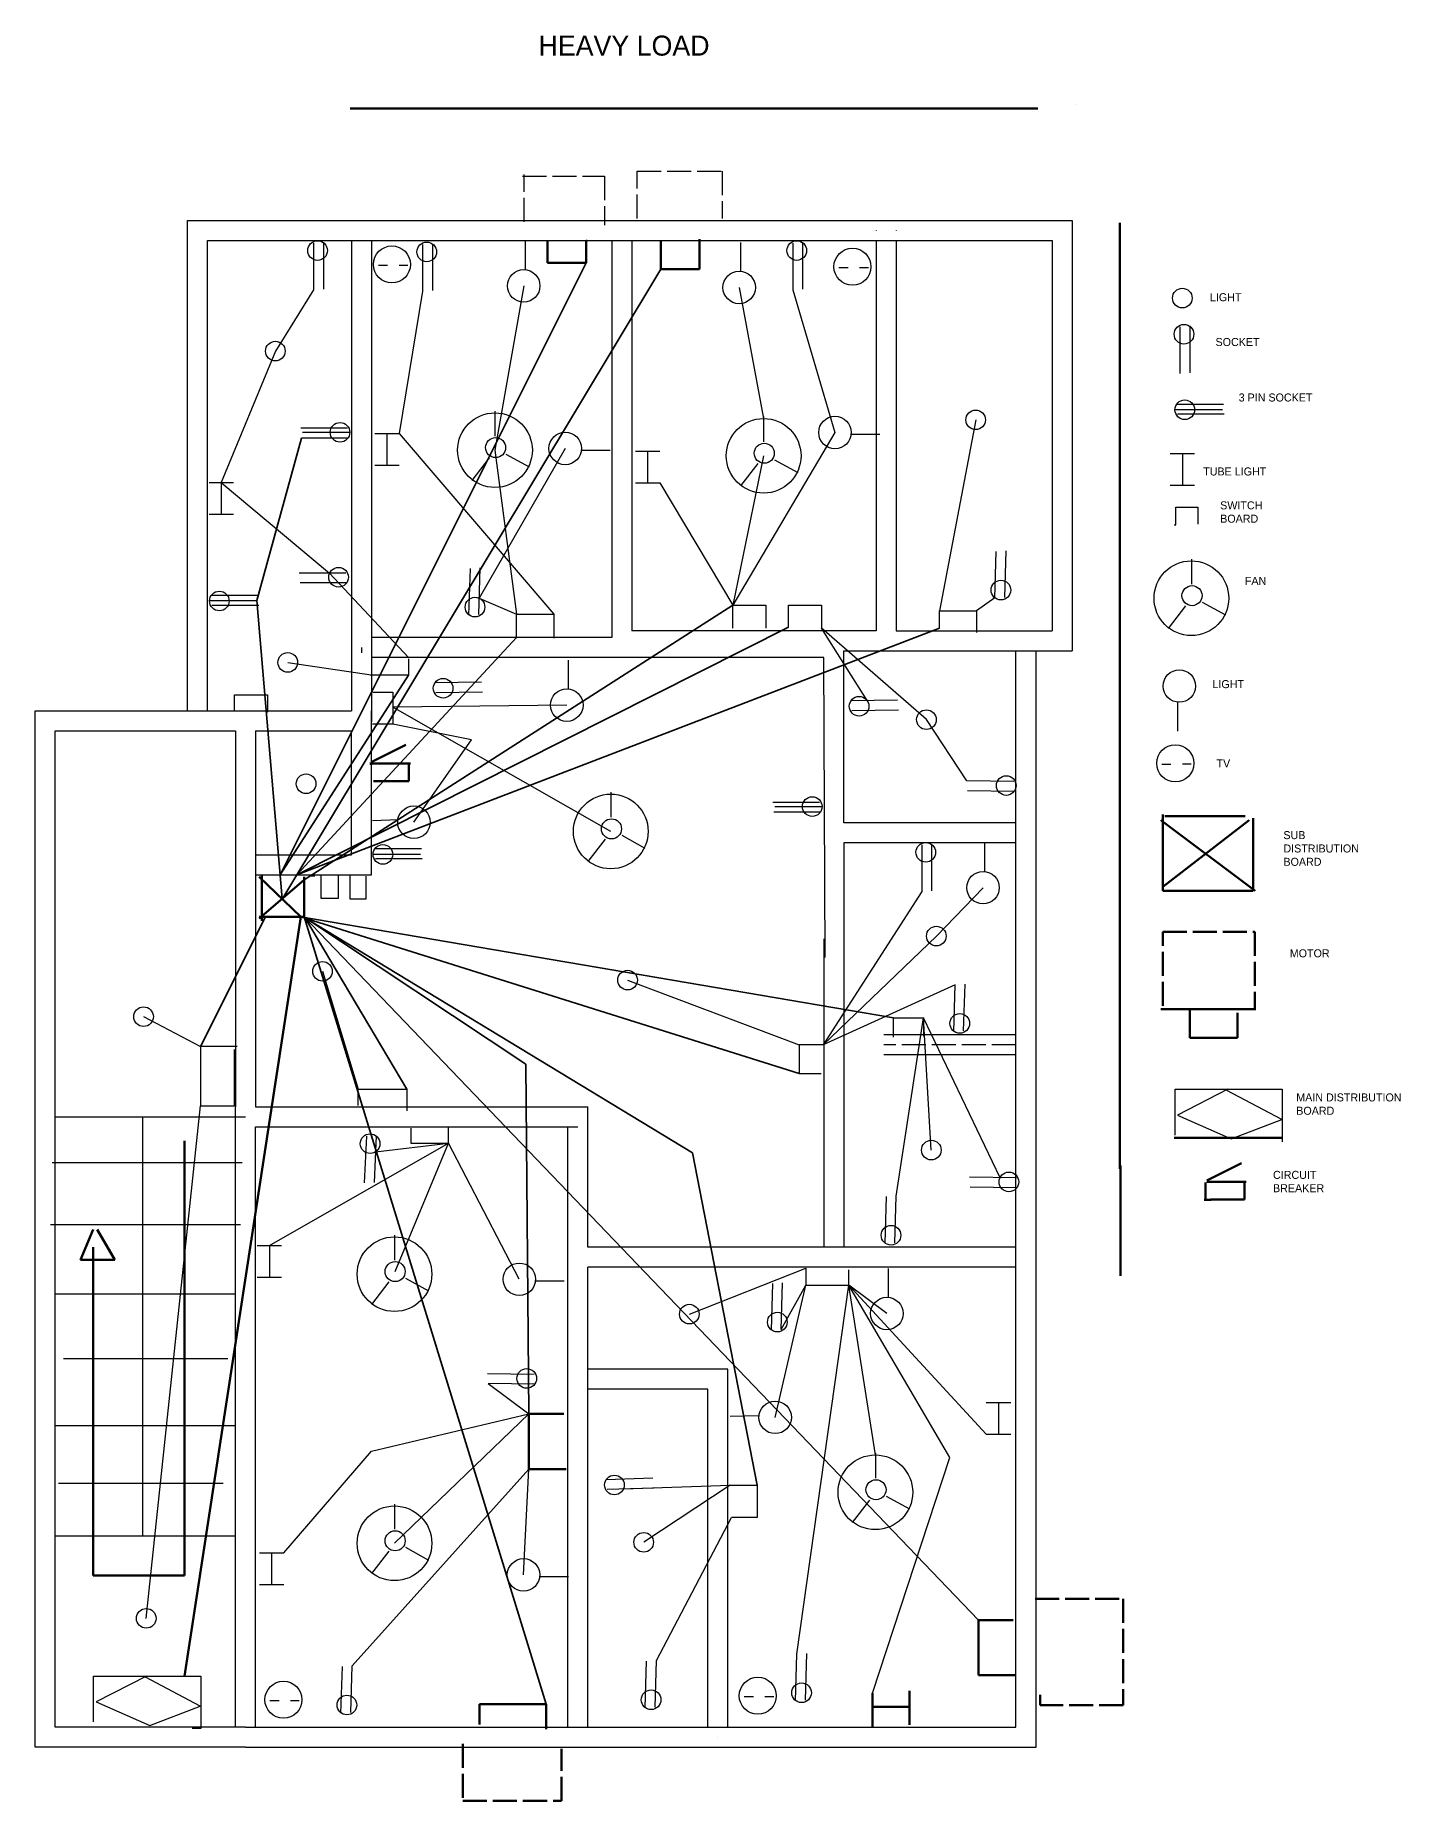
# Model space of a CAD drawing. Header units: feet. Extents: x -3878 to -800, y -591 to 317.
# Drawn here: x -1483 to -800, y -565 to 317 of the extents above; entities that cross this region are included whole.
import ezdxf

# ---------------------------------------------------------------- set-up
doc = ezdxf.new("R2010")
doc.units = ezdxf.units.FT
doc.header["$MEASUREMENT"] = 0
doc.linetypes.add('ACAD_ISO02W100', pattern=[15, 12, -3])

msp = doc.modelspace()

# ---------------------------------------------------------------- linework, layer by layer
at = {"color": 5, "linetype": 'ByBlock', "lineweight": 50}
for p, q in [((-1325.33, 280.36), (-981.67, 280.36)), ((-962.27, 282.3), (-962.27, 282.3))]:
    msp.add_line(p, q, dxfattribs=at)
at = {"linetype": 'ACAD_ISO02W100'}
for p, q in [((-1238.29, 223.7), (-1238.29, 247.37)), ((-1181.94, 225.33), (-1181.94, 249)), ((-1181.94, 249), (-1139.47, 249)), ((-1139.47, 249), (-1139.47, 225.33)), ((-1239.11, 246.55), (-1198.27, 246.55)), ((-1198.27, 246.55), (-1198.27, 222.07)), ((-992.59, -187.67), (-1058.59, -187.67))]:
    msp.add_line(p, q, dxfattribs=at)
for p, q in [((-1406.59, -20.67), (-1406.59, 224.33)), ((-1406.59, 224.33), (-1319.59, 224.33)), ((-1319.59, 224.33), (-1189.59, 224.33)), ((-1189.59, 224.33), (-1059.59, 224.33)), ((-1059.59, 224.33), (-993.59, 224.33)), ((-993.59, 224.33), (-964.59, 224.33)), ((-964.59, 224.33), (-964.59, 27.33)), ((-1396.59, -20.67), (-1396.59, 214.33)), ((-1396.59, 214.33), (-1319.59, 214.33)), ((-1343.59, 213.08), (-1343.59, 189.74)), ((-1338.67, 213.49), (-1338.67, 190.15)), ((-1324.59, 214.33), (-1324.59, 5.92)), ((-1319.59, 214.33), (-1189.59, 214.33)), ((-1314.59, 214.33), (-1314.59, 5.92)), ((-1289.05, 212.37), (-1289.05, 189.03)), ((-1284.13, 212.78), (-1284.13, 189.44)), ((-1237.69, 199.55), (-1237.69, 214.19)), ((-1194.59, 214.33), (-1194.59, 15.92)), ((-1189.59, 214.33), (-1059.59, 214.33)), ((-1184.59, 214.33), (-1184.59, 19.33)), ((-1130.03, 198.76), (-1130.03, 213.4)), ((-1104.17, 213.08), (-1104.17, 189.74)), ((-1099.25, 213.49), (-1099.25, 190.15)), ((-1062.53, 219.53), (-1062.53, 219.33)), ((-1062.53, 214.33), (-1062.53, 19.33)), ((-1059.59, 214.33), (-993.59, 214.33)), ((-1052.53, 219.53), (-1052.53, 219.33)), ((-1052.53, 214.33), (-1052.53, 19.33)), ((-993.59, 214.33), (-974.59, 214.33)), ((-974.59, 214.33), (-974.59, 27.33)), ((-1311.18, 202.05), (-1306.57, 202.05)), ((-1300.84, 202.12), (-1296.48, 202.12)), ((-1081.06, 200.91), (-1076.45, 200.91)), ((-1070.72, 200.97), (-1066.36, 200.97)), ((-910.71, 171.26), (-910.71, 147.91)), ((-905.79, 171.67), (-905.79, 148.32)), ((-912.34, 132.65), (-888.99, 132.65)), ((-1252.91, 129.17), (-1252.91, 116.66)), ((-1118.67, 126.35), (-1118.67, 113.83)), ((-912.83, 129.95), (-889.48, 129.95)), ((-911.93, 127.74), (-888.58, 127.74)), ((-1326.65, 120.57), (-1350, 120.57)), ((-1326.24, 115.65), (-1349.59, 115.65)), ((-1325.76, 118.36), (-1349.1, 118.36)), ((-1312.98, 117.87), (-1300.81, 117.87)), ((-1306.9, 117.87), (-1306.9, 102.06)), ((-1075.22, 117.55), (-1060.58, 117.55)), ((-1247.45, 107.67), (-1235.89, 101.26)), ((-1210, 109.59), (-1195.36, 109.59)), ((-1182.71, 109.06), (-1170.54, 109.06)), ((-1176.63, 109.06), (-1176.63, 93.25)), ((-915.54, 107.92), (-903.37, 107.92)), ((-909.45, 107.92), (-909.45, 92.11)), ((-1312.98, 102.06), (-1300.81, 102.06)), ((-1255.8, 105.75), (-1264.47, 94.52)), ((-1121.56, 102.93), (-1130.23, 91.7)), ((-1113.21, 104.85), (-1101.65, 98.43)), ((-1395.76, 93.47), (-1383.59, 93.47)), ((-1389.67, 93.47), (-1389.67, 77.66)), ((-1182.71, 93.25), (-1170.54, 93.25)), ((-915.54, 92.11), (-903.37, 92.11)), ((-912.7, 72.24), (-912.7, 81.16)), ((-912.7, 81.16), (-901.74, 81.16)), ((-901.74, 81.16), (-901.74, 72.65)), ((-1395.76, 77.66), (-1383.59, 77.66)), ((-913.51, 72.24), (-912.7, 72.24)), ((-1003.12, 35.65), (-1002.42, 58.98)), ((-998.19, 35.91), (-997.49, 59.24)), ((-904.96, 55.17), (-904.96, 42.66)), ((-1327.36, 48.16), (-1350.71, 48.16)), ((-1265.91, 27.16), (-1265.21, 50.49)), ((-1260.98, 27.42), (-1260.28, 50.75)), ((-1394.72, 37.09), (-1371.38, 37.09)), ((-1326.96, 43.24), (-1350.3, 43.24)), ((-1395.21, 34.39), (-1371.87, 34.39)), ((-1394.31, 32.17), (-1370.97, 32.17)), ((-1242.14, 15.69), (-1242.14, 27.7)), ((-1242.14, 27.7), (-1223.57, 27.7)), ((-1223.57, 27.7), (-1223.57, 15.69)), ((-1134.03, 20.6), (-1134.03, 32.06)), ((-1134.03, 32.06), (-1117.65, 32.06)), ((-1117.65, 32.06), (-1117.65, 20.6)), ((-1106.19, 21.15), (-1106.19, 32.06)), ((-1106.19, 32.06), (-1089.81, 32.06)), ((-1089.81, 32.06), (-1089.81, 20.6)), ((-1030.84, 20.6), (-1030.84, 29.33)), ((-1030.84, 29.33), (-1012.28, 29.33)), ((-1012.28, 29.33), (-1012.28, 18.42)), ((-974.59, 27.33), (-974.59, 19.33)), ((-964.59, 27.33), (-964.59, 9.33)), ((-907.85, 31.75), (-916.53, 20.52)), ((-899.51, 33.67), (-887.95, 27.26)), ((-1062.53, 19.33), (-1184.59, 19.33)), ((-1052.53, 19.33), (-974.59, 19.33)), ((-1319.59, 10.92), (-1319.59, 10.33)), ((-1319.59, 10.33), (-1319.59, 9.33)), ((-1319.59, 9.33), (-1319.59, 8.83)), ((-1319.59, 8.83), (-1319.59, 8.33)), ((-1194.59, 15.92), (-1314.59, 15.92)), ((-1314.59, 10.92), (-1314.59, 10.33)), ((-1078.59, -76.67), (-1078.59, 9.33)), ((-1078.59, 9.33), (-964.59, 9.33)), ((-992.59, -81.67), (-992.59, 9.33)), ((-992.59, -81.67), (-992.59, 9.33)), ((-982.59, -81.67), (-982.59, 9.33)), ((-1396.59, 5.54), (-1396.59, 5.54)), ((-1324.59, 8.33), (-1324.59, -20.67)), ((-1088.59, 5.92), (-1314.59, 5.92)), ((-1314.59, 5.92), (-1314.59, -4.17)), ((-1296.19, 5.33), (-1296.19, -2.85)), ((-1216.16, -10.01), (-1216.16, 4.63)), ((-1088.02, -143.96), (-1088.59, 5.92)), ((-1313.66, -2.85), (-1315.3, -2.85)), ((-1296.19, -2.85), (-1314.59, -2.85)), ((-1314.45, -26.15), (-1314.45, -3.22)), ((-1282.95, -6.59), (-1259.61, -6.23)), ((-1383, -20.31), (-1383, -12.67)), ((-1383, -12.67), (-1366.62, -12.67)), ((-1366.62, -12.67), (-1366.62, -21.4)), ((-1313.98, -11.35), (-1303.98, -11.35)), ((-1303.98, -11.35), (-1303.98, -27.34)), ((-1282.47, -11.5), (-1259.13, -11.14)), ((-1075.1, -15.57), (-1051.76, -15.21)), ((-911.85, -16.13), (-911.85, -30.77)), ((-1482.59, -107.67), (-1482.59, -20.67)), ((-1482.59, -20.67), (-1401.59, -20.67)), ((-1401.59, -20.67), (-1377.59, -20.67)), ((-1401.59, -20.67), (-1372.59, -20.67)), ((-1396.18, -20.67), (-1378.55, -20.67)), ((-1372.59, -20.67), (-1324.59, -20.67)), ((-1314.59, -102.67), (-1314.59, -20.67)), ((-1074.61, -20.48), (-1051.27, -20.12)), ((-1472.59, -107.67), (-1472.59, -30.67)), ((-1472.59, -30.67), (-1401.59, -30.67)), ((-1401.59, -30.67), (-1382.59, -30.67)), ((-1382.59, -30.67), (-1382.59, -97.67)), ((-1372.59, -30.67), (-1372.59, -97.67)), ((-1372.59, -30.67), (-1324.59, -30.67)), ((-1324.59, -92.67), (-1324.59, -30.67)), ((-1303.98, -27.34), (-1314.16, -27.34)), ((-919.77, -47.3), (-915.16, -47.3)), ((-909.43, -47.24), (-905.07, -47.24)), ((-1195.04, -61.39), (-1195.04, -73.91)), ((-993.74, -56.02), (-1017.08, -55.69)), ((-993.4, -60.94), (-1016.74, -60.61)), ((-1090.7, -66.49), (-1114.04, -66.49)), ((-1089.8, -68.7), (-1113.14, -68.7)), ((-1301.19, -75.08), (-1314.16, -75.69)), ((-1090.29, -71.41), (-1113.63, -71.41)), ((-992.59, -76.67), (-1078.59, -76.67)), ((-1197.93, -84.81), (-1206.6, -96.04)), ((-1189.58, -82.89), (-1178.02, -89.31)), ((-992.59, -86.67), (-1078.59, -86.67)), ((-1078.59, -86.67), (-1078.59, -288.67)), ((-1039.71, -87.71), (-1039.71, -111.05)), ((-1034.8, -87.3), (-1034.8, -110.64)), ((-1008.18, -101.25), (-1008.18, -86.61)), ((-992.59, -187.67), (-992.59, -81.67)), ((-982.59, -187.67), (-982.59, -81.67)), ((-1372.59, -92.67), (-1324.59, -92.67)), ((-1313.49, -92.28), (-1290.15, -92.28)), ((-1313.01, -89.57), (-1289.66, -89.57)), ((-1312.6, -94.49), (-1289.25, -94.49)), ((-1382.59, -97.67), (-1382.59, -218.67)), ((-1372.59, -97.67), (-1372.59, -218.67)), ((-1372.59, -102.67), (-1314.59, -102.67)), ((-1342.95, -103.28), (-1345.37, -103.28)), ((-1339.99, -103.01), (-1339.99, -114.31)), ((-1331.1, -114.31), (-1331.1, -102.74)), ((-1325.44, -103.01), (-1325.44, -114.58)), ((-1317.36, -114.58), (-1317.36, -103.28)), ((-1482.59, -223.67), (-1482.59, -107.67)), ((-1482.59, -223.67), (-1482.59, -107.67)), ((-1482.59, -223.67), (-1482.59, -107.67)), ((-1472.59, -223.67), (-1472.59, -107.67)), ((-1339.99, -114.31), (-1331.1, -114.31)), ((-1325.44, -114.58), (-1317.36, -114.58)), ((-1088.59, -134.67), (-1088.59, -288.67)), ((-1023.67, -180.92), (-1022.96, -157.58)), ((-1018.74, -180.66), (-1018.03, -157.32)), ((-1053.74, -183.72), (-1053.74, -174.1)), ((-1053.74, -174.1), (-1038.81, -174.1)), ((-1038.81, -174.1), (-1038.81, -183.24)), ((-992.59, -182.67), (-1058.59, -182.67)), ((-1381.72, -188.49), (-1400.08, -188.49)), ((-1400.08, -188.49), (-1400.08, -218.12)), ((-1383.13, -218.12), (-1383.13, -189.9)), ((-1088.91, -187.57), (-1100.96, -187.57)), ((-1100.96, -187.57), (-1100.96, -202.02)), ((-992.59, -192.67), (-1058.59, -192.67)), ((-992.59, -293.67), (-992.59, -187.67)), ((-982.59, -293.67), (-982.59, -187.67)), ((-1100.96, -202.02), (-1089.88, -202.02)), ((-1321.23, -217.92), (-1321.23, -209.84)), ((-1321.23, -209.84), (-1296.99, -209.84)), ((-1296.99, -209.84), (-1296.99, -220.61)), ((-913.11, -232.74), (-913.11, -209.82)), ((-913.11, -209.82), (-859.59, -209.82)), ((-886.69, -209.86), (-911.93, -222.74)), ((-859.84, -224.89), (-887.23, -210.4)), ((-859.59, -209.82), (-859.59, -236.02)), ((-1400.08, -218.12), (-1383.13, -218.12)), ((-1382.59, -528.67), (-1382.59, -218.67)), ((-1372.59, -218.67), (-1206.59, -218.67)), ((-1206.59, -288.67), (-1206.59, -218.67)), ((-1482.59, -538.67), (-1482.59, -223.67)), ((-1472.59, -528.67), (-1472.59, -223.67)), ((-1472.59, -223.67), (-1377.59, -223.67)), ((-1472.59, -223.67), (-1390.38, -223.67)), ((-1472.59, -223.67), (-1390.38, -223.67)), ((-1429.09, -223.67), (-1429.09, -432.95)), ((-1372.59, -528.67), (-1372.59, -228.67)), ((-1372.59, -228.67), (-1211.59, -228.67)), ((-1294.97, -229.35), (-1294.97, -236.75)), ((-1276.11, -236.75), (-1276.11, -228.68)), ((-1216.59, -528.67), (-1216.59, -228.67)), ((-1216.59, -528.67), (-1216.59, -228.67)), ((-1216.59, -528.67), (-1216.59, -228.67)), ((-911.93, -222.74), (-885.08, -234.54)), ((-885.08, -234.54), (-859.84, -224.89)), ((-1317.15, -233.25), (-1318.28, -256.56)), ((-1312.22, -233.08), (-1313.35, -256.39)), ((-1294.97, -236.75), (-1276.11, -236.75)), ((-1474.19, -246.38), (-1379.19, -246.38)), ((-992.42, -254.16), (-1015.77, -253.83)), ((-1058.02, -286.78), (-1057.32, -263.45)), ((-1053.09, -286.52), (-1052.39, -263.19)), ((-992.09, -259.09), (-1015.43, -258.75)), ((-1475.01, -277.47), (-1380.01, -277.47)), ((-1371.73, -287.95), (-1359.55, -287.95)), ((-1365.64, -287.95), (-1365.64, -303.76)), ((-1303.12, -282.69), (-1303.12, -295.2)), ((-992.59, -288.67), (-1206.59, -288.67)), ((-1216.59, -528.67), (-1216.59, -299)), ((-1206.59, -528.67), (-1206.59, -298.67)), ((-992.59, -298.67), (-1206.59, -298.67)), ((-1097.66, -299.26), (-1097.66, -307.73)), ((-1056.24, -314.07), (-1056.24, -299.43)), ((-992.59, -528.67), (-992.59, -293.67)), ((-982.59, -538.67), (-982.59, -293.67)), ((-1371.73, -303.76), (-1359.55, -303.76)), ((-1306.01, -306.11), (-1314.68, -317.34)), ((-1297.66, -304.18), (-1286.1, -310.6)), ((-1232.93, -305.65), (-1218.29, -305.65)), ((-1114.82, -330.22), (-1114.11, -306.89)), ((-1109.89, -329.96), (-1109.18, -306.63)), ((-1097.66, -307.73), (-1076.07, -307.73)), ((-1076.07, -307.73), (-1076.07, -300.03)), ((-1472.59, -312.15), (-1382.59, -312.15)), ((-1468.59, -344.44), (-1386.37, -344.44)), ((-1233.34, -352.37), (-1256.68, -352.04)), ((-1136.59, -349.67), (-1206.59, -349.67)), ((-1136.59, -528.67), (-1136.59, -349.67)), ((-1233, -357.3), (-1256.34, -356.97)), ((-1146.59, -359.67), (-1206.59, -359.67)), ((-1146.59, -528.67), (-1146.59, -359.67)), ((-1007.42, -366.33), (-995.25, -366.33)), ((-1001.34, -366.33), (-1001.34, -382.14)), ((-1472.59, -377.93), (-1382.59, -377.93)), ((-1120.75, -373.11), (-1135.39, -373.4)), ((-1007.42, -382.14), (-995.25, -382.14)), ((-1062.86, -391.7), (-1062.86, -404.21)), ((-1197.42, -404.87), (-1174.09, -404.12)), ((-1470.98, -406.64), (-1388.77, -406.64)), ((-1196.85, -409.77), (-1173.52, -409.02)), ((-1135.38, -407.64), (-1121.92, -407.64)), ((-1121.92, -407.64), (-1121.92, -423.79)), ((-1057.41, -413.19), (-1045.84, -419.61)), ((-1303.12, -417.21), (-1303.12, -429.72)), ((-1065.75, -415.12), (-1074.43, -426.35)), ((-1121.92, -423.79), (-1134.71, -423.79)), ((-1472.59, -432.95), (-1382.59, -432.95)), ((-1306.01, -440.63), (-1314.68, -451.86)), ((-1297.66, -438.71), (-1286.1, -445.12)), ((-1370.65, -441.49), (-1358.48, -441.49)), ((-1364.57, -441.49), (-1364.57, -457.3)), ((-1370.65, -457.3), (-1358.48, -457.3)), ((-1230.83, -453.42), (-1216.19, -453.42)), ((-1102.76, -515.49), (-1102.05, -492.15)), ((-1097.83, -515.23), (-1097.12, -491.89)), ((-1329.89, -521.6), (-1329.18, -498.26)), ((-1324.96, -521.34), (-1324.25, -498)), ((-1177.89, -518.98), (-1177.18, -495.64)), ((-1172.96, -518.72), (-1172.25, -495.38)), ((-1453.44, -526.01), (-1453.44, -503.09)), ((-1453.44, -503.09), (-1399.92, -503.09)), ((-1427.01, -503.13), (-1452.25, -516)), ((-1400.17, -518.15), (-1427.55, -503.66)), ((-1399.92, -503.09), (-1399.92, -529.28)), ((-1452.25, -516), (-1425.4, -527.81)), ((-1425.4, -527.81), (-1400.17, -518.15)), ((-1365.37, -515.33), (-1360.76, -515.33)), ((-1355.04, -515.27), (-1350.68, -515.27)), ((-1128.36, -513.33), (-1123.75, -513.33)), ((-1118.02, -513.27), (-1113.66, -513.27)), ((-1377.59, -528.67), (-1472.59, -528.67)), ((-1399.92, -529.28), (-1404.29, -529.28)), ((-1377.59, -528.67), (-1211.59, -528.67)), ((-1377.59, -528.67), (-1211.59, -528.67)), ((-1377.59, -528.67), (-1211.59, -528.67)), ((-1377.59, -528.67), (-1211.59, -528.67)), ((-1211.59, -528.67), (-1141.59, -528.67)), ((-1211.59, -528.67), (-1141.59, -528.67)), ((-1211.59, -528.67), (-1141.59, -528.67)), ((-1211.59, -528.67), (-1141.59, -528.67)), ((-1211.59, -528.67), (-1141.59, -528.67)), ((-1141.59, -528.67), (-992.59, -528.67)), ((-1141.59, -533.67), (-1141.59, -533.67)), ((-1377.59, -538.67), (-1482.59, -538.67)), ((-1377.59, -538.67), (-1211.59, -538.67)), ((-1211.59, -538.67), (-1141.59, -538.67)), ((-1141.59, -538.67), (-982.59, -538.67))]:
    msp.add_line(p, q)
at = {"linetype": 'ByBlock', "lineweight": 100}
for p, q in [((-940.76, 223.3), (-940.76, -249.65)), ((-1226.71, 214.62), (-1226.71, 203.3)), ((-1207.36, 203.3), (-1207.36, 214.15)), ((-1207.36, 214.15), (-1206.89, 214.15)), ((-1206.89, 214.15), (-1206.89, 214.62)), ((-1170.06, 214.62), (-1170.06, 200)), ((-1150.7, 213.68), (-1150.7, 215.1)), ((-1150.7, 200), (-1150.7, 213.68)), ((-1226.71, 203.3), (-1207.36, 203.3)), ((-1170.06, 200), (-1150.7, 200)), ((-1314.83, -46.39), (-1297.44, -37.7)), ((-1314.16, -47.05), (-1315.5, -47.05)), ((-1315.5, -47.05), (-1314.83, -47.05)), ((-1295.1, -47.05), (-1314.83, -47.05)), ((-1314.83, -47.05), (-1314.83, -47.72)), ((-1295.98, -47.06), (-1295.98, -55.89)), ((-1312.99, -55.89), (-1313.67, -55.89)), ((-1295.98, -55.89), (-1312.99, -55.89)), ((-920.18, -75.36), (-873.14, -110.61)), ((-919.2, -72.42), (-919.2, -110.61)), ((-876.08, -75.36), (-919.2, -108.65)), ((-918.22, -73.4), (-878.04, -73.4)), ((-874.12, -110.61), (-874.12, -74.38)), ((-919.2, -110.61), (-874.12, -110.61)), ((-920.15, -169.87), (-873.58, -169.87)), ((-905.66, -169.32), (-905.66, -184.04)), ((-881.86, -184.04), (-881.86, -171.58)), ((-905.66, -184.04), (-881.86, -184.04)), ((-1408, -235.63), (-1408, -452.8)), ((-913.63, -234.05), (-859.55, -234.05)), ((-897.28, -255.49), (-879.89, -246.8)), ((-940.42, -247.9), (-940.42, -303.01)), ((-897.95, -256.46), (-897.95, -264.72)), ((-877.55, -256.16), (-897.28, -256.16)), ((-878.43, -256.16), (-878.43, -265)), ((-895, -265.01), (-898.54, -265.01)), ((-878.43, -265), (-895.44, -265)), ((-1453.62, -279.95), (-1459.96, -295.15)), ((-1442.85, -295.15), (-1451.72, -279.95)), ((-1453.62, -452.8), (-1453.62, -288.82)), ((-1459.96, -295.15), (-1442.85, -295.15)), ((-1218.49, -372.09), (-1235.94, -372.09)), ((-1235.94, -372.09), (-1235.94, -399.65)), ((-1235.94, -399.65), (-1217.36, -399.65)), ((-1408, -452.8), (-1453.62, -452.8)), ((-993.94, -475.15), (-1011.39, -475.15)), ((-1011.39, -475.15), (-1011.39, -502.71)), ((-1011.39, -502.71), (-992.82, -502.71)), ((-1064.3, -511.71), (-1064.3, -528.58)), ((-1045.72, -518.45), (-1045.72, -510.58)), ((-1045.72, -510.58), (-1045.72, -527.45)), ((-1260.62, -527.39), (-1260.62, -517.1)), ((-1260.62, -517.1), (-1227.41, -517.1)), ((-1227.41, -517.1), (-1227.41, -529.68)), ((-1063.73, -518.45), (-1045.72, -518.45))]:
    msp.add_line(p, q, dxfattribs=at)
at = {"color": 3, "linetype": 'ByBlock', "lineweight": 35}
for p, q in [((-1207.36, 203.3), (-1360.3, -102.67)), ((-1170.06, 200), (-1358.91, -114.31)), ((-1349.59, 115.65), (-1371.87, 34.39)), ((-1371.87, 34.39), (-1359.29, -114.64)), ((-1134.03, 32.06), (-1348.3, -105.17)), ((-1106.19, 21.15), (-1351.92, -102.67)), ((-1030.84, 20.6), (-1351.92, -102.67)), ((-1242.14, 15.92), (-1351.92, -102.67)), ((-1296.19, -2.85), (-1360.3, -102.67)), ((-1400.08, -188.49), (-1367.64, -123.72)), ((-1053.74, -174.1), (-1349.85, -123.72)), ((-1100.96, -202.02), (-1349.85, -123.72)), ((-1227.41, -517.1), (-1348.3, -123.72)), ((-1011.39, -475.15), (-1348.3, -123.72)), ((-1237.45, -197.24), (-1348, -124.04)), ((-1296.99, -209.84), (-1347.63, -124.42)), ((-1154.21, -241.52), (-1347.23, -124.55)), ((-1235.94, -372.09), (-1237.45, -197.24)), ((-1121.92, -407.64), (-1154.21, -241.52))]:
    msp.add_line(p, q, dxfattribs=at)
at = {"color": 1, "linetype": 'ByBlock', "lineweight": 25}
for p, q in [((-1343.59, 189.74), (-1362.66, 159.09)), ((-1289.05, 189.03), (-1300.81, 117.87)), ((-1238.56, 191.73), (-1252.91, 109.6)), ((-1130.9, 190.93), (-1118.67, 125.44)), ((-1104.17, 189.74), (-1083.05, 118.42)), ((-1362.66, 159.09), (-1389.67, 93.47)), ((-1012.74, 124.76), (-1030.84, 29.33)), ((-1300.81, 117.87), (-1223.57, 27.7)), ((-1083.05, 118.42), (-1134.03, 32.06)), ((-1217.82, 110.45), (-1260.74, 35.57)), ((-1252.91, 109.6), (-1242.14, 27.7)), ((-1118.67, 106.78), (-1134.03, 32.06)), ((-1389.67, 93.47), (-1335.52, 48.16)), ((-1170.54, 93.25), (-1134.03, 32.06)), ((-1335.52, 48.16), (-1296.19, 5.92)), ((-1260.74, 35.57), (-1242.14, 27.7)), ((-1003.12, 35.76), (-1012.28, 29.33)), ((-1067.02, -15.44), (-1089.81, 20.6)), ((-1037.32, -25.08), (-1089.81, 20.6)), ((-1356.46, 3.5), (-1313.66, -2.85)), ((-1217.03, -17.83), (-1303.98, -18.86)), ((-1195.04, -80.96), (-1303.98, -18.86)), ((-1017.08, -55.69), (-1037.32, -25.08)), ((-1264.69, -35.12), (-1303.98, -27.34)), ((-1293.42, -76.36), (-1264.69, -35.12)), ((-1039.71, -111.05), (-1088.91, -187.57)), ((-1009.05, -109.07), (-1032.39, -133.27)), ((-1032.39, -133.27), (-1088.91, -187.57)), ((-1339.1, -150.88), (-1321.23, -209.84)), ((-1186.69, -155.29), (-1100.96, -187.57)), ((-1022.96, -157.58), (-1088.91, -187.57)), ((-1428.53, -173.54), (-1400.08, -188.49)), ((-1052.39, -263.19), (-1038.81, -174.1)), ((-1034.91, -240.24), (-1038.81, -174.1)), ((-1000.58, -254.05), (-1038.81, -174.1)), ((-1427.18, -474.28), (-1400.08, -218.12)), ((-1365.64, -287.95), (-1276.11, -236.75)), ((-1312.61, -241.15), (-1276.11, -236.75)), ((-1302.8, -300.97), (-1276.11, -236.75)), ((-1240.75, -304.79), (-1276.11, -236.75)), ((-1155.79, -322.23), (-1097.66, -299.26)), ((-1112.91, -373.83), (-1097.66, -307.73)), ((-1109.89, -329.96), (-1097.66, -307.73)), ((-1102.05, -492.15), (-1076.07, -307.73)), ((-1025.62, -393.84), (-1076.07, -307.73)), ((-1062.86, -392.61), (-1076.07, -307.73)), ((-1057.11, -321.9), (-1076.07, -307.73)), ((-1007.42, -382.14), (-1076.07, -307.73)), ((-1256.34, -356.97), (-1235.94, -372.09)), ((-1314.6, -390.64), (-1235.94, -372.09)), ((-1303.12, -436.77), (-1235.94, -372.09)), ((-1358.48, -441.49), (-1314.6, -390.64)), ((-1064.3, -511.71), (-1025.62, -393.84)), ((-1324.25, -498), (-1235.94, -399.65)), ((-1238.66, -452.56), (-1235.94, -399.65)), ((-1188.7, -409.51), (-1135.38, -407.64)), ((-1135.38, -407.64), (-1178.61, -436.27)), ((-1172.25, -495.38), (-1134.71, -423.79))]:
    msp.add_line(p, q, dxfattribs=at)
at = {"lineweight": 100}
for p, q in [((-1349.85, -123.72), (-1370.73, -103.63)), ((-1370.73, -124.5), (-1348.3, -105.17)), ((-1369.46, -102.6), (-1369.46, -125.66)), ((-1348.3, -103.63), (-1348.3, -123.72)), ((-1348.3, -123.72), (-1370.73, -123.72)), ((-1370.73, -123.72), (-1367.64, -123.72))]:
    msp.add_line(p, q, dxfattribs=at)
at = {"color": 5, "linetype": 'ByBlock', "lineweight": 120}
msp.add_line((-1349.85, -123.72), (-1408, -503.09), dxfattribs=at)
at = {"linetype": 'ACAD_ISO02W100', "lineweight": 100}
for p, q in [((-919.2, -168.09), (-919.2, -131.1)), ((-919.2, -131.1), (-873.2, -131.1)), ((-873.2, -131.1), (-873.2, -170.34)), ((-983.04, -464.59), (-939.06, -464.59)), ((-939.06, -464.59), (-939.06, -517.59)), ((-980.45, -517.59), (-980.45, -512.42)), ((-979.16, -517.59), (-980.45, -517.59)), ((-939.06, -517.59), (-979.16, -517.59)), ((-1268.92, -536.97), (-1268.92, -565.41)), ((-1219.76, -565.41), (-1219.76, -539.56)), ((-1268.92, -565.41), (-1219.76, -565.41))]:
    msp.add_line(p, q, dxfattribs=at)
for centre, radius in [((-1341.54, 209.39), 4.91), ((-1287, 208.69), 4.91), ((-1102.13, 209.39), 4.91), ((-1304.41, 202.44), 9.26), ((-1074.3, 201.29), 9.26), ((-1238.56, 191.73), 8.12), ((-1130.9, 190.93), 8.12), ((-909.48, 185.59), 4.91), ((-908.66, 167.57), 4.91), ((-1362.66, 159.09), 4.91), ((-908.24, 129.78), 4.91), ((-1252.91, 109.6), 18.66), ((-1118.67, 106.78), 18.66), ((-1083.05, 118.42), 8.12), ((-1012.74, 124.76), 4.91), ((-1330.34, 118.52), 4.91), ((-1252.59, 110.88), 5.01), ((-1217.82, 110.45), 8.12), ((-1118.35, 108.06), 5.01), ((-904.96, 35.61), 18.66), ((-1331.05, 46.11), 4.91), ((-1000.13, 39.66), 4.91), ((-1390.63, 34.22), 4.91), ((-1262.92, 31.16), 4.91), ((-904.64, 36.88), 5.01), ((-1356.46, 3.5), 4.91), ((-1278.81, -9.4), 4.91), ((-910.98, -8.31), 8.12), ((-1217.03, -17.83), 8.12), ((-1070.96, -18.38), 4.91), ((-1037.32, -25.08), 4.91), ((-913, -46.92), 9.26), ((-1347.29, -57.12), 4.91), ((-997.46, -58.01), 4.91), ((-1293.42, -76.36), 8.12), ((-1195.04, -80.96), 18.66), ((-1094.38, -68.53), 4.91), ((-1194.71, -79.68), 5.01), ((-1308.91, -92.45), 4.91), ((-1037.67, -91.39), 4.91), ((-1009.05, -109.07), 8.12), ((-1032.39, -133.27), 4.91), ((-1339.1, -150.88), 4.91), ((-1186.69, -155.29), 4.91), ((-1428.53, -173.54), 4.91), ((-1020.67, -176.91), 4.91), ((-1315.29, -237.03), 4.91), ((-1034.91, -240.24), 4.91), ((-996.14, -256.15), 4.91), ((-1055.03, -282.78), 4.91), ((-1303.12, -302.25), 18.66), ((-1302.8, -300.97), 5.01), ((-1240.75, -304.79), 8.12), ((-1155.79, -322.23), 4.91), ((-1057.11, -321.9), 8.12), ((-1111.82, -326.21), 4.91), ((-1237.05, -354.37), 4.91), ((-1112.91, -373.83), 8.12), ((-1062.86, -411.26), 18.66), ((-1193.24, -407.61), 4.91), ((-1062.54, -409.99), 5.01), ((-1303.12, -436.77), 18.66), ((-1302.8, -435.5), 5.01), ((-1178.61, -436.27), 4.91), ((-1238.66, -452.56), 8.12), ((-1427.18, -474.28), 4.91), ((-1358.61, -514.94), 9.26), ((-1174.89, -514.97), 4.91), ((-1121.6, -512.95), 9.26), ((-1099.76, -511.48), 4.91), ((-1326.89, -517.59), 4.91)]:
    msp.add_circle(centre, radius)

# ---------------------------------------------------------------- texts
at = {"color": 3, "linetype": 'ByBlock', "lineweight": 35, "insert": (-1231.17, 316.81), "char_height": 10, "width": 247.0793, "attachment_point": 1}
msp.add_mtext('{\\C7;HEAVY LOAD}', dxfattribs=at)
at = {"linetype": 'ByBlock', "lineweight": 100, "char_height": 4, "attachment_point": 1}
for s, insert, width in [('LIGHT', (-895.68, 188.05), 20.5802), ('SOCKET', (-892.89, 165.66), 26.209), ('3 PIN SOCKET', (-881.32, 137.93), 38.5427), ('TUBE LIGHT', (-899.05, 100.96), 38.5427), ('SWITCH BOARD', (-890.57, 84.02), 30.8341), ('FAN', (-878.24, 46.28), 45.4804), ('LIGHT', (-894.43, -5.33), 42.3969), ('SUB DISTRIBUTION BOARD', (-858.97, -80.81), 40.8552), ('MOTOR', (-855.79, -139.87), 38.533), ('MAIN DISTRIBUTION BOARD', (-852.55, -211.9), 53.6539), ('CIRCUIT BREAKER', (-864.17, -250.62), 34.7483)]:
    msp.add_mtext(s, dxfattribs=dict(at, insert=insert, width=width))
at = {"linetype": 'ACAD_ISO02W100', "lineweight": 100, "insert": (-892.39, -44.93), "char_height": 4, "width": 38.1448, "attachment_point": 1}
msp.add_mtext('TV', dxfattribs=at)

doc.saveas('drawing.dxf')
